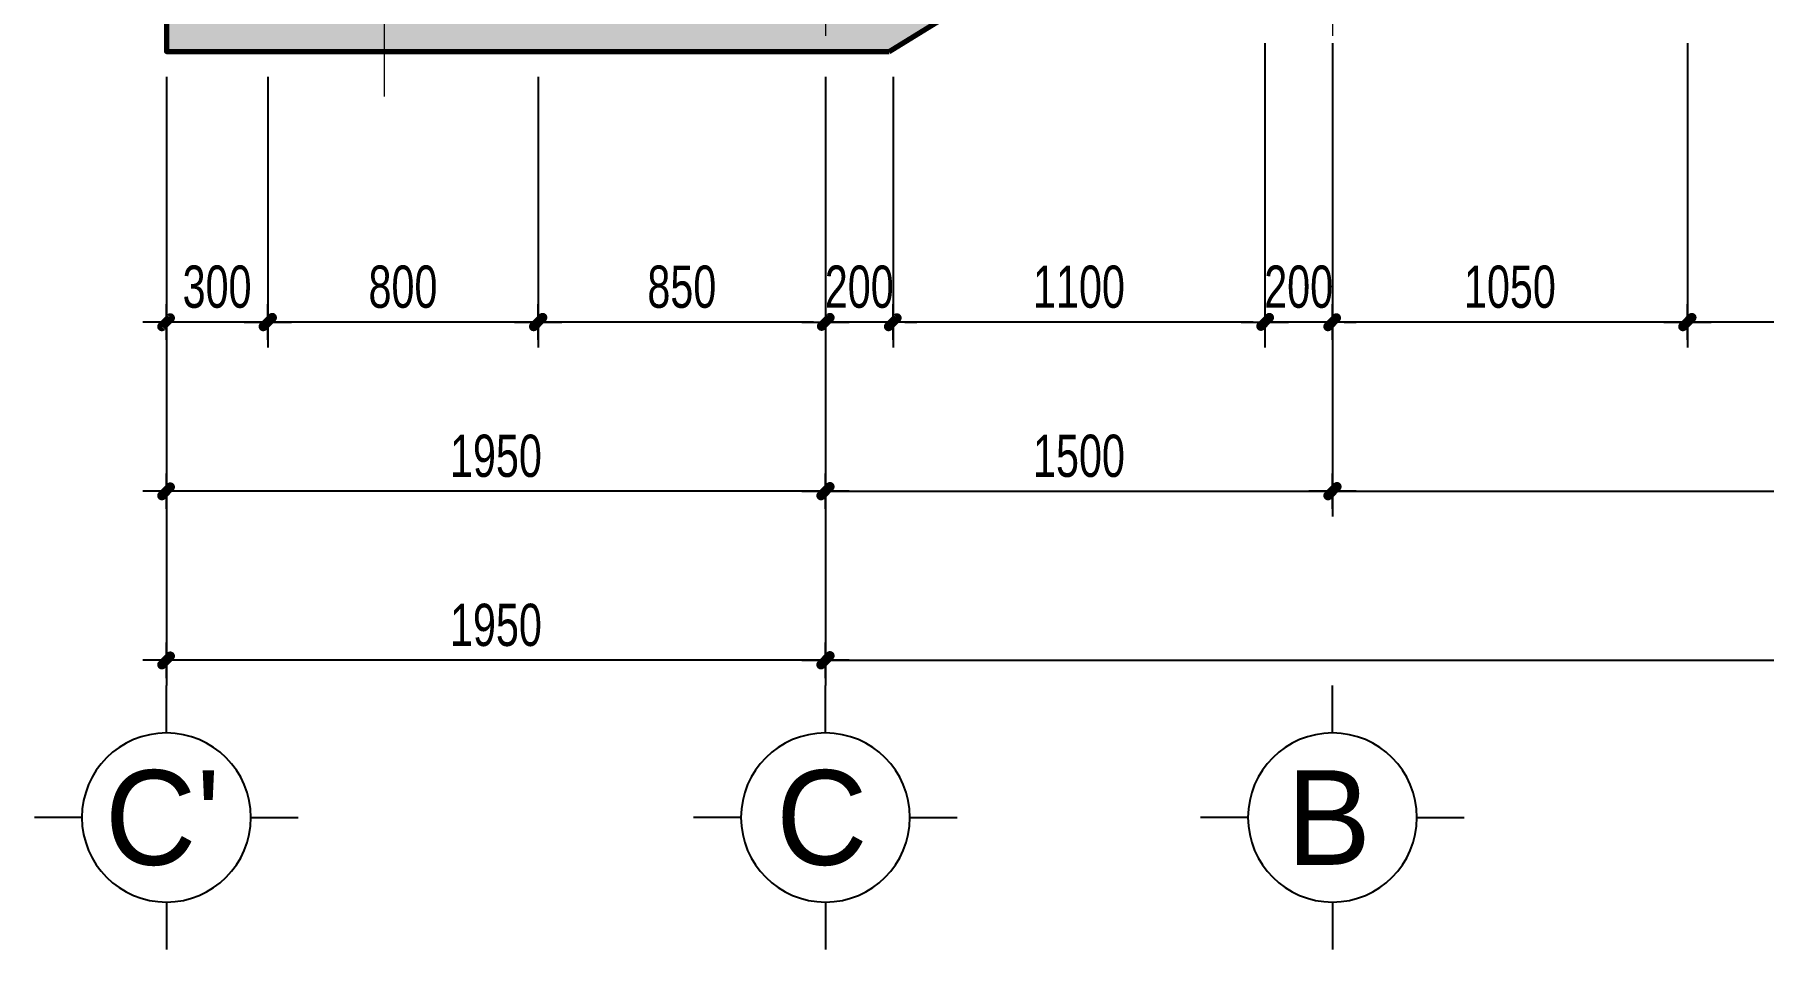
# Model space of a CAD drawing. Header units: inches. Extents: x 88947 to 296847, y 35049 to 161062.
# Drawn here: x 187430 to 192545, y 143903 to 146608 of the extents above; entities that cross this region are included whole.
import ezdxf
from ezdxf.enums import TextEntityAlignment as Align

# ---------------------------------------------------------------- set-up
doc = ezdxf.new("R2010")
doc.units = ezdxf.units.IN
doc.header["$MEASUREMENT"] = 0
doc.header["$PDMODE"] = 1
doc.linetypes.add('ACAD_ISO03W100', pattern=[30, 12, -18])
doc.linetypes.add('CENTER', pattern=[50.8, 31.75, -6.35, 6.35, -6.35])
for name, color, linetype, lineweight in [('A-Dims', 145, 'Continuous', 25), ('DIM', 7, 'Continuous', 25), ('GHICHU', 40, 'Continuous', 18), ('HACTH', 8, 'Continuous', 5), ('KHUNG 1', 6, 'Continuous', 70), ('TRUC', 252, 'ACAD_ISO03W100', 13)]:
    doc.layers.add(name, color=color, linetype=linetype, lineweight=lineweight)
doc.styles.add('FRANKO', font='VFRANKO.TTF')
doc.styles.add('VHELVEN', font='VHELVEN.TTF')
doc.styles.add('VNI-HELVE-CONDENSE', font='VNARIAL.TTF', dxfattribs={"width": 0.7})
doc.dimstyles.new('TAS-100', dxfattribs={"dimscale": 50, "dimtxt": 2.5, "dimasz": 0.7, "dimexe": 1.5, "dimexo": 1.5, "dimgap": 0.8, "dimtad": 1, "dimdec": 0, "dimzin": 3, "dimdsep": 46, "dimtxsty": 'VNI-HELVE-CONDENSE', "dimblk": 'TICK', "dimcen": 2.5, "dimclrt": 71, "dimazin": 2, "dimtfac": 0.75, "dimtdec": 0, "dimtix": 1, "dimtmove": 2, "dimatfit": 2, "dimldrblk": 'TICK123', "dimfxl": 1.5, "dimtolj": 1, "dimtzin": 0, "dimarcsym": 0})

# ---------------------------------------------------------------- blocks, each defined once
blk = doc.blocks.new('TICK')
at = {"layer": 'A-Dims', "color": 1}
for p, q in [((0, 1.5), (0, -1.5)), ((-2, 0), (2, 0))]:
    blk.add_line(p, q, dxfattribs=at)
at = {"layer": 'A-Dims', "color": 1, "const_width": 0.788}
blk.add_lwpolyline([(-0.33, -0.35), (0.38, 0.38)], dxfattribs=at)
at = {"layer": 'A-Dims', "color": 1, "const_width": 0.394}
for points in [[(0.24, 0.52, -0.414214), (0.52, 0.52, -1)], [(0.52, 0.52, -0.414214), (0.52, 0.24, -1)], [(-0.47, -0.21, 0.414214), (-0.47, -0.49, 1)], [(-0.47, -0.49, 0.414214), (-0.19, -0.49, 1)]]:
    blk.add_lwpolyline(points, format="xyb", dxfattribs=at)
blk = doc.blocks.new('*D1102')
at = {"layer": 'Defpoints', "color": 0}
for p in [(192320, 146657.5), (195570, 146657.5), (192320, 145757.5)]:
    blk.add_point(p, dxfattribs=at)
at = {"layer": 'DIM', "color": 0, "lineweight": -2}
for p, q in [((192320, 146582.5), (192320, 145682.5)), ((195570, 146582.5), (195570, 145682.5)), ((195535, 145757.5), (192355, 145757.5))]:
    blk.add_line(p, q, dxfattribs=at)
at = {"layer": 'DIM', "color": 0, "lineweight": -2, "xscale": 35, "yscale": 35, "zscale": 35, "rotation": 180}
blk.add_blockref('TICK', (192320, 145757.5), dxfattribs=at)
at = {"layer": 'DIM', "color": 0, "lineweight": -2, "xscale": 35, "yscale": 35, "zscale": 35}
blk.add_blockref('TICK', (195570, 145757.5), dxfattribs=at)
at = {"layer": 'DIM', "color": 71, "insert": (193945, 145861.4), "char_height": 125, "attachment_point": 5, "style": 'VNI-HELVE-CONDENSE'}
blk.add_mtext('\\A1;3250', dxfattribs=at)
blk = doc.blocks.new('TICK123')
at = {"layer": 'A-Dims', "color": 1}
blk.add_lwpolyline([(0.05, 0, 0, 0.84, 0), (-2.11, 0, 8.4, 8.4, 0)], format="xyseb", dxfattribs=at)
blk = doc.blocks.new('*D1103')
at = {"layer": 'Defpoints', "color": 0}
for p in [(191270, 146657.5), (192320, 146657.5), (191270, 145757.5)]:
    blk.add_point(p, dxfattribs=at)
at = {"layer": 'DIM', "color": 0, "lineweight": -2}
for p, q in [((191270, 146582.5), (191270, 145682.5)), ((192320, 146582.5), (192320, 145682.5)), ((192285, 145757.5), (191305, 145757.5))]:
    blk.add_line(p, q, dxfattribs=at)
at = {"layer": 'DIM', "color": 0, "lineweight": -2, "xscale": 35, "yscale": 35, "zscale": 35, "rotation": 180}
blk.add_blockref('TICK', (191270, 145757.5), dxfattribs=at)
at = {"layer": 'DIM', "color": 0, "lineweight": -2, "xscale": 35, "yscale": 35, "zscale": 35}
blk.add_blockref('TICK', (192320, 145757.5), dxfattribs=at)
at = {"layer": 'DIM', "color": 71, "insert": (191795, 145861.3), "char_height": 125, "attachment_point": 5, "style": 'VNI-HELVE-CONDENSE'}
blk.add_mtext('\\A1;1050', dxfattribs=at)
blk = doc.blocks.new('*D1104')
at = {"layer": 'Defpoints', "color": 0}
for p in [(191070, 146657.5), (191270, 146657.5), (191070, 145757.5)]:
    blk.add_point(p, dxfattribs=at)
at = {"layer": 'DIM', "color": 0, "lineweight": -2}
for p, q in [((191070, 146582.5), (191070, 145682.5)), ((191270, 146582.5), (191270, 145682.5)), ((191035, 145757.5), (191000, 145757.5)), ((191270, 145757.5), (191070, 145757.5)), ((191305, 145757.5), (191340, 145757.5))]:
    blk.add_line(p, q, dxfattribs=at)
at = {"layer": 'DIM', "color": 0, "lineweight": -2, "xscale": 35, "yscale": 35, "zscale": 35}
blk.add_blockref('TICK', (191070, 145757.5), dxfattribs=at)
at = {"layer": 'DIM', "color": 0, "lineweight": -2, "xscale": 35, "yscale": 35, "zscale": 35, "rotation": 180}
blk.add_blockref('TICK', (191270, 145757.5), dxfattribs=at)
at = {"layer": 'DIM', "color": 71, "insert": (191170, 145861.3), "char_height": 125, "attachment_point": 5, "style": 'VNI-HELVE-CONDENSE'}
blk.add_mtext('\\A1;200', dxfattribs=at)
blk = doc.blocks.new('*D1105')
at = {"layer": 'Defpoints', "color": 0}
for p in [(189970, 146557.5), (191070, 146557.5), (189970, 145757.5)]:
    blk.add_point(p, dxfattribs=at)
at = {"layer": 'DIM', "color": 0, "lineweight": -2}
for p, q in [((189970, 146482.5), (189970, 145682.5)), ((191070, 146482.5), (191070, 145682.5)), ((191035, 145757.5), (190005, 145757.5))]:
    blk.add_line(p, q, dxfattribs=at)
at = {"layer": 'DIM', "color": 0, "lineweight": -2, "xscale": 35, "yscale": 35, "zscale": 35, "rotation": 180}
blk.add_blockref('TICK', (189970, 145757.5), dxfattribs=at)
at = {"layer": 'DIM', "color": 0, "lineweight": -2, "xscale": 35, "yscale": 35, "zscale": 35}
blk.add_blockref('TICK', (191070, 145757.5), dxfattribs=at)
at = {"layer": 'DIM', "color": 71, "insert": (190520, 145861.3), "char_height": 125, "attachment_point": 5, "style": 'VNI-HELVE-CONDENSE'}
blk.add_mtext('\\A1;1100', dxfattribs=at)
blk = doc.blocks.new('*D1106')
at = {"layer": 'Defpoints', "color": 0}
for p in [(189770, 146557.5), (189970, 146557.5), (189770, 145757.5)]:
    blk.add_point(p, dxfattribs=at)
at = {"layer": 'DIM', "color": 0, "lineweight": -2}
for p, q in [((189770, 146482.5), (189770, 145682.5)), ((189970, 146482.5), (189970, 145682.5)), ((189735, 145757.5), (189700, 145757.5)), ((189970, 145757.5), (189770, 145757.5)), ((190005, 145757.5), (190040, 145757.5))]:
    blk.add_line(p, q, dxfattribs=at)
at = {"layer": 'DIM', "color": 0, "lineweight": -2, "xscale": 35, "yscale": 35, "zscale": 35}
blk.add_blockref('TICK', (189770, 145757.5), dxfattribs=at)
at = {"layer": 'DIM', "color": 0, "lineweight": -2, "xscale": 35, "yscale": 35, "zscale": 35, "rotation": 180}
blk.add_blockref('TICK', (189970, 145757.5), dxfattribs=at)
at = {"layer": 'DIM', "color": 71, "insert": (189870, 145861.3), "char_height": 125, "attachment_point": 5, "style": 'VNI-HELVE-CONDENSE'}
blk.add_mtext('\\A1;200', dxfattribs=at)
blk = doc.blocks.new('*D1107')
at = {"layer": 'Defpoints', "color": 0}
for p in [(188920, 146557.5), (189770, 146557.5), (188920, 145757.5)]:
    blk.add_point(p, dxfattribs=at)
at = {"layer": 'DIM', "color": 0, "lineweight": -2}
for p, q in [((188920, 146482.5), (188920, 145682.5)), ((189770, 146482.5), (189770, 145682.5)), ((189735, 145757.5), (188955, 145757.5))]:
    blk.add_line(p, q, dxfattribs=at)
at = {"layer": 'DIM', "color": 0, "lineweight": -2, "xscale": 35, "yscale": 35, "zscale": 35, "rotation": 180}
blk.add_blockref('TICK', (188920, 145757.5), dxfattribs=at)
at = {"layer": 'DIM', "color": 0, "lineweight": -2, "xscale": 35, "yscale": 35, "zscale": 35}
blk.add_blockref('TICK', (189770, 145757.5), dxfattribs=at)
at = {"layer": 'DIM', "color": 71, "insert": (189345, 145861.3), "char_height": 125, "attachment_point": 5, "style": 'VNI-HELVE-CONDENSE'}
blk.add_mtext('\\A1;850', dxfattribs=at)
blk = doc.blocks.new('*D1108')
at = {"layer": 'Defpoints', "color": 0}
for p in [(188120, 146557.5), (188920, 146557.5), (188120, 145757.5)]:
    blk.add_point(p, dxfattribs=at)
at = {"layer": 'DIM', "color": 0, "lineweight": -2}
for p, q in [((188120, 146482.5), (188120, 145682.5)), ((188920, 146482.5), (188920, 145682.5)), ((188885, 145757.5), (188155, 145757.5))]:
    blk.add_line(p, q, dxfattribs=at)
at = {"layer": 'DIM', "color": 0, "lineweight": -2, "xscale": 35, "yscale": 35, "zscale": 35, "rotation": 180}
blk.add_blockref('TICK', (188120, 145757.5), dxfattribs=at)
at = {"layer": 'DIM', "color": 0, "lineweight": -2, "xscale": 35, "yscale": 35, "zscale": 35}
blk.add_blockref('TICK', (188920, 145757.5), dxfattribs=at)
at = {"layer": 'DIM', "color": 71, "insert": (188520, 145861.3), "char_height": 125, "attachment_point": 5, "style": 'VNI-HELVE-CONDENSE'}
blk.add_mtext('\\A1;800', dxfattribs=at)
blk = doc.blocks.new('*D1109')
at = {"layer": 'Defpoints', "color": 0}
for p in [(187820, 146557.5), (188120, 146557.5), (187820, 145757.5)]:
    blk.add_point(p, dxfattribs=at)
at = {"layer": 'DIM', "color": 0, "lineweight": -2}
for p, q in [((187820, 146482.5), (187820, 145682.5)), ((188120, 146482.5), (188120, 145682.5)), ((188085, 145757.5), (187855, 145757.5))]:
    blk.add_line(p, q, dxfattribs=at)
at = {"layer": 'DIM', "color": 0, "lineweight": -2, "xscale": 35, "yscale": 35, "zscale": 35, "rotation": 180}
blk.add_blockref('TICK', (187820, 145757.5), dxfattribs=at)
at = {"layer": 'DIM', "color": 0, "lineweight": -2, "xscale": 35, "yscale": 35, "zscale": 35}
blk.add_blockref('TICK', (188120, 145757.5), dxfattribs=at)
at = {"layer": 'DIM', "color": 71, "insert": (187970, 145861.4), "char_height": 125, "attachment_point": 5, "style": 'VNI-HELVE-CONDENSE'}
blk.add_mtext('\\A1;300', dxfattribs=at)
blk = doc.blocks.new('*D1110')
at = {"layer": 'Defpoints', "color": 0}
for p in [(187820, 146557.5), (189770, 146557.5), (187820, 145257.5)]:
    blk.add_point(p, dxfattribs=at)
at = {"layer": 'DIM', "color": 0, "lineweight": -2}
for p, q in [((187820, 146482.5), (187820, 145182.5)), ((189770, 146482.5), (189770, 145182.5)), ((189735, 145257.5), (187855, 145257.5))]:
    blk.add_line(p, q, dxfattribs=at)
at = {"layer": 'DIM', "color": 0, "lineweight": -2, "xscale": 35, "yscale": 35, "zscale": 35, "rotation": 180}
blk.add_blockref('TICK', (187820, 145257.5), dxfattribs=at)
at = {"layer": 'DIM', "color": 0, "lineweight": -2, "xscale": 35, "yscale": 35, "zscale": 35}
blk.add_blockref('TICK', (189770, 145257.5), dxfattribs=at)
at = {"layer": 'DIM', "color": 71, "insert": (188795, 145361.3), "char_height": 125, "attachment_point": 5, "style": 'VNI-HELVE-CONDENSE'}
blk.add_mtext('\\A1;1950', dxfattribs=at)
blk = doc.blocks.new('*D1111')
at = {"layer": 'Defpoints', "color": 0}
for p in [(189770, 146557.5), (191270, 146557.5), (191270, 145257.5)]:
    blk.add_point(p, dxfattribs=at)
at = {"layer": 'DIM', "color": 0, "lineweight": -2}
for p, q in [((189770, 146482.5), (189770, 145182.5)), ((191270, 146482.5), (191270, 145182.5)), ((189805, 145257.5), (191235, 145257.5))]:
    blk.add_line(p, q, dxfattribs=at)
at = {"layer": 'DIM', "color": 0, "lineweight": -2, "xscale": 35, "yscale": 35, "zscale": 35, "rotation": 180}
blk.add_blockref('TICK', (189770, 145257.5), dxfattribs=at)
at = {"layer": 'DIM', "color": 0, "lineweight": -2, "xscale": 35, "yscale": 35, "zscale": 35}
blk.add_blockref('TICK', (191270, 145257.5), dxfattribs=at)
at = {"layer": 'DIM', "color": 71, "insert": (190520, 145361.3), "char_height": 125, "attachment_point": 5, "style": 'VNI-HELVE-CONDENSE'}
blk.add_mtext('\\A1;1500', dxfattribs=at)
blk = doc.blocks.new('*D1112')
at = {"layer": 'Defpoints', "color": 0}
for p in [(191270, 146657.5), (196270, 146657.5), (196270, 145257.5)]:
    blk.add_point(p, dxfattribs=at)
at = {"layer": 'DIM', "color": 0, "lineweight": -2}
for p, q in [((191270, 146582.5), (191270, 145182.5)), ((196270, 146582.5), (196270, 145182.5)), ((191305, 145257.5), (196235, 145257.5))]:
    blk.add_line(p, q, dxfattribs=at)
at = {"layer": 'DIM', "color": 0, "lineweight": -2, "xscale": 35, "yscale": 35, "zscale": 35, "rotation": 180}
blk.add_blockref('TICK', (191270, 145257.5), dxfattribs=at)
at = {"layer": 'DIM', "color": 0, "lineweight": -2, "xscale": 35, "yscale": 35, "zscale": 35}
blk.add_blockref('TICK', (196270, 145257.5), dxfattribs=at)
at = {"layer": 'DIM', "color": 71, "insert": (193770, 145361.3), "char_height": 125, "attachment_point": 5, "style": 'VNI-HELVE-CONDENSE'}
blk.add_mtext('\\A1;5000', dxfattribs=at)
blk = doc.blocks.new('*D1114')
at = {"layer": 'Defpoints', "color": 0}
for p in [(189770, 146557.5), (196270, 146557.5), (196270, 144757.5)]:
    blk.add_point(p, dxfattribs=at)
at = {"layer": 'DIM', "color": 0, "lineweight": -2}
for p, q in [((189770, 146482.5), (189770, 144682.5)), ((196270, 146482.5), (196270, 144682.5)), ((189805, 144757.5), (196235, 144757.5))]:
    blk.add_line(p, q, dxfattribs=at)
at = {"layer": 'DIM', "color": 0, "lineweight": -2, "xscale": 35, "yscale": 35, "zscale": 35, "rotation": 180}
blk.add_blockref('TICK', (189770, 144757.5), dxfattribs=at)
at = {"layer": 'DIM', "color": 0, "lineweight": -2, "xscale": 35, "yscale": 35, "zscale": 35}
blk.add_blockref('TICK', (196270, 144757.5), dxfattribs=at)
at = {"layer": 'DIM', "color": 71, "insert": (193020, 144861.3), "char_height": 125, "attachment_point": 5, "style": 'VNI-HELVE-CONDENSE'}
blk.add_mtext('\\A1;6500', dxfattribs=at)
blk = doc.blocks.new('TRUCCOT')
for p, q in [((0, -140), (0, 0)), ((-250, -390), (-390, -390)), ((250, -390), (390, -390)), ((0, -640), (0, -780))]:
    blk.add_line(p, q)
blk.add_circle((0, -390), 250)
at = {"layer": 'GHICHU', "style": 'VHELVEN'}
blk.add_attdef('TRUC', text='', height=280, dxfattribs=at).set_placement((0, -390), align=Align.MIDDLE_CENTER)
blk = doc.blocks.new('*D2430')
at = {"layer": 'Defpoints', "color": 0}
for p in [(187820, 146057.5), (189770, 146057.5), (187820, 144757.5)]:
    blk.add_point(p, dxfattribs=at)
at = {"layer": 'DIM', "color": 0, "lineweight": -2}
for p, q in [((187820, 145982.5), (187820, 144682.5)), ((189770, 145982.5), (189770, 144682.5)), ((189735, 144757.5), (187855, 144757.5))]:
    blk.add_line(p, q, dxfattribs=at)
at = {"layer": 'DIM', "color": 0, "lineweight": -2, "xscale": 35, "yscale": 35, "zscale": 35, "rotation": 180}
blk.add_blockref('TICK', (187820, 144757.5), dxfattribs=at)
at = {"layer": 'DIM', "color": 0, "lineweight": -2, "xscale": 35, "yscale": 35, "zscale": 35}
blk.add_blockref('TICK', (189770, 144757.5), dxfattribs=at)
at = {"layer": 'DIM', "color": 71, "insert": (188795, 144861.3), "char_height": 125, "attachment_point": 5, "style": 'VNI-HELVE-CONDENSE'}
blk.add_mtext('\\A1;1950', dxfattribs=at)
blk = doc.blocks.new('*D4022')
at = {"layer": 'Defpoints', "color": 0}
for p in [(192320, 146657.5), (195570, 146657.5), (192320, 145757.5)]:
    blk.add_point(p, dxfattribs=at)
at = {"layer": 'DIM', "color": 0, "lineweight": -2}
for p, q in [((192320, 146582.5), (192320, 145682.5)), ((195570, 146582.5), (195570, 145682.5)), ((195535, 145757.5), (192355, 145757.5))]:
    blk.add_line(p, q, dxfattribs=at)
at = {"layer": 'DIM', "color": 0, "lineweight": -2, "xscale": 35, "yscale": 35, "zscale": 35, "rotation": 180}
blk.add_blockref('TICK', (192320, 145757.5), dxfattribs=at)
at = {"layer": 'DIM', "color": 0, "lineweight": -2, "xscale": 35, "yscale": 35, "zscale": 35}
blk.add_blockref('TICK', (195570, 145757.5), dxfattribs=at)
at = {"layer": 'DIM', "color": 71, "insert": (193945, 145861.4), "char_height": 125, "attachment_point": 5, "style": 'VNI-HELVE-CONDENSE'}
blk.add_mtext('\\A1;3250', dxfattribs=at)
blk = doc.blocks.new('*D4023')
at = {"layer": 'Defpoints', "color": 0}
for p in [(191270, 146657.5), (192320, 146657.5), (191270, 145757.5)]:
    blk.add_point(p, dxfattribs=at)
at = {"layer": 'DIM', "color": 0, "lineweight": -2}
for p, q in [((191270, 146582.5), (191270, 145682.5)), ((192320, 146582.5), (192320, 145682.5)), ((192285, 145757.5), (191305, 145757.5))]:
    blk.add_line(p, q, dxfattribs=at)
at = {"layer": 'DIM', "color": 0, "lineweight": -2, "xscale": 35, "yscale": 35, "zscale": 35, "rotation": 180}
blk.add_blockref('TICK', (191270, 145757.5), dxfattribs=at)
at = {"layer": 'DIM', "color": 0, "lineweight": -2, "xscale": 35, "yscale": 35, "zscale": 35}
blk.add_blockref('TICK', (192320, 145757.5), dxfattribs=at)
at = {"layer": 'DIM', "color": 71, "insert": (191795, 145861.3), "char_height": 125, "attachment_point": 5, "style": 'VNI-HELVE-CONDENSE'}
blk.add_mtext('\\A1;1050', dxfattribs=at)
blk = doc.blocks.new('*D4024')
at = {"layer": 'Defpoints', "color": 0}
for p in [(191070, 146657.5), (191270, 146657.5), (191070, 145757.5)]:
    blk.add_point(p, dxfattribs=at)
at = {"layer": 'DIM', "color": 0, "lineweight": -2}
for p, q in [((191070, 146582.5), (191070, 145682.5)), ((191270, 146582.5), (191270, 145682.5)), ((191035, 145757.5), (191000, 145757.5)), ((191270, 145757.5), (191070, 145757.5)), ((191305, 145757.5), (191340, 145757.5))]:
    blk.add_line(p, q, dxfattribs=at)
at = {"layer": 'DIM', "color": 0, "lineweight": -2, "xscale": 35, "yscale": 35, "zscale": 35}
blk.add_blockref('TICK', (191070, 145757.5), dxfattribs=at)
at = {"layer": 'DIM', "color": 0, "lineweight": -2, "xscale": 35, "yscale": 35, "zscale": 35, "rotation": 180}
blk.add_blockref('TICK', (191270, 145757.5), dxfattribs=at)
at = {"layer": 'DIM', "color": 71, "insert": (191170, 145861.3), "char_height": 125, "attachment_point": 5, "style": 'VNI-HELVE-CONDENSE'}
blk.add_mtext('\\A1;200', dxfattribs=at)
blk = doc.blocks.new('*D4025')
at = {"layer": 'Defpoints', "color": 0}
for p in [(189970, 146557.5), (191070, 146557.5), (189970, 145757.5)]:
    blk.add_point(p, dxfattribs=at)
at = {"layer": 'DIM', "color": 0, "lineweight": -2}
for p, q in [((189970, 146482.5), (189970, 145682.5)), ((191070, 146482.5), (191070, 145682.5)), ((191035, 145757.5), (190005, 145757.5))]:
    blk.add_line(p, q, dxfattribs=at)
at = {"layer": 'DIM', "color": 0, "lineweight": -2, "xscale": 35, "yscale": 35, "zscale": 35, "rotation": 180}
blk.add_blockref('TICK', (189970, 145757.5), dxfattribs=at)
at = {"layer": 'DIM', "color": 0, "lineweight": -2, "xscale": 35, "yscale": 35, "zscale": 35}
blk.add_blockref('TICK', (191070, 145757.5), dxfattribs=at)
at = {"layer": 'DIM', "color": 71, "insert": (190520, 145861.3), "char_height": 125, "attachment_point": 5, "style": 'VNI-HELVE-CONDENSE'}
blk.add_mtext('\\A1;1100', dxfattribs=at)
blk = doc.blocks.new('*D4026')
at = {"layer": 'Defpoints', "color": 0}
for p in [(189770, 146557.5), (189970, 146557.5), (189770, 145757.5)]:
    blk.add_point(p, dxfattribs=at)
at = {"layer": 'DIM', "color": 0, "lineweight": -2}
for p, q in [((189770, 146482.5), (189770, 145682.5)), ((189970, 146482.5), (189970, 145682.5)), ((189735, 145757.5), (189700, 145757.5)), ((189970, 145757.5), (189770, 145757.5)), ((190005, 145757.5), (190040, 145757.5))]:
    blk.add_line(p, q, dxfattribs=at)
at = {"layer": 'DIM', "color": 0, "lineweight": -2, "xscale": 35, "yscale": 35, "zscale": 35}
blk.add_blockref('TICK', (189770, 145757.5), dxfattribs=at)
at = {"layer": 'DIM', "color": 0, "lineweight": -2, "xscale": 35, "yscale": 35, "zscale": 35, "rotation": 180}
blk.add_blockref('TICK', (189970, 145757.5), dxfattribs=at)
at = {"layer": 'DIM', "color": 71, "insert": (189870, 145861.3), "char_height": 125, "attachment_point": 5, "style": 'VNI-HELVE-CONDENSE'}
blk.add_mtext('\\A1;200', dxfattribs=at)
blk = doc.blocks.new('*D4027')
at = {"layer": 'Defpoints', "color": 0}
for p in [(188920, 146557.5), (189770, 146557.5), (188920, 145757.5)]:
    blk.add_point(p, dxfattribs=at)
at = {"layer": 'DIM', "color": 0, "lineweight": -2}
for p, q in [((188920, 146482.5), (188920, 145682.5)), ((189770, 146482.5), (189770, 145682.5)), ((189735, 145757.5), (188955, 145757.5))]:
    blk.add_line(p, q, dxfattribs=at)
at = {"layer": 'DIM', "color": 0, "lineweight": -2, "xscale": 35, "yscale": 35, "zscale": 35, "rotation": 180}
blk.add_blockref('TICK', (188920, 145757.5), dxfattribs=at)
at = {"layer": 'DIM', "color": 0, "lineweight": -2, "xscale": 35, "yscale": 35, "zscale": 35}
blk.add_blockref('TICK', (189770, 145757.5), dxfattribs=at)
at = {"layer": 'DIM', "color": 71, "insert": (189345, 145861.3), "char_height": 125, "attachment_point": 5, "style": 'VNI-HELVE-CONDENSE'}
blk.add_mtext('\\A1;850', dxfattribs=at)
blk = doc.blocks.new('*D4028')
at = {"layer": 'Defpoints', "color": 0}
for p in [(188120, 146557.5), (188920, 146557.5), (188120, 145757.5)]:
    blk.add_point(p, dxfattribs=at)
at = {"layer": 'DIM', "color": 0, "lineweight": -2}
for p, q in [((188120, 146482.5), (188120, 145682.5)), ((188920, 146482.5), (188920, 145682.5)), ((188885, 145757.5), (188155, 145757.5))]:
    blk.add_line(p, q, dxfattribs=at)
at = {"layer": 'DIM', "color": 0, "lineweight": -2, "xscale": 35, "yscale": 35, "zscale": 35, "rotation": 180}
blk.add_blockref('TICK', (188120, 145757.5), dxfattribs=at)
at = {"layer": 'DIM', "color": 0, "lineweight": -2, "xscale": 35, "yscale": 35, "zscale": 35}
blk.add_blockref('TICK', (188920, 145757.5), dxfattribs=at)
at = {"layer": 'DIM', "color": 71, "insert": (188520, 145861.3), "char_height": 125, "attachment_point": 5, "style": 'VNI-HELVE-CONDENSE'}
blk.add_mtext('\\A1;800', dxfattribs=at)
blk = doc.blocks.new('*D4029')
at = {"layer": 'Defpoints', "color": 0}
for p in [(187820, 146557.5), (188120, 146557.5), (187820, 145757.5)]:
    blk.add_point(p, dxfattribs=at)
at = {"layer": 'DIM', "color": 0, "lineweight": -2}
for p, q in [((187820, 146482.5), (187820, 145682.5)), ((188120, 146482.5), (188120, 145682.5)), ((188085, 145757.5), (187855, 145757.5))]:
    blk.add_line(p, q, dxfattribs=at)
at = {"layer": 'DIM', "color": 0, "lineweight": -2, "xscale": 35, "yscale": 35, "zscale": 35, "rotation": 180}
blk.add_blockref('TICK', (187820, 145757.5), dxfattribs=at)
at = {"layer": 'DIM', "color": 0, "lineweight": -2, "xscale": 35, "yscale": 35, "zscale": 35}
blk.add_blockref('TICK', (188120, 145757.5), dxfattribs=at)
at = {"layer": 'DIM', "color": 71, "insert": (187970, 145861.4), "char_height": 125, "attachment_point": 5, "style": 'VNI-HELVE-CONDENSE'}
blk.add_mtext('\\A1;300', dxfattribs=at)
blk = doc.blocks.new('*D4030')
at = {"layer": 'Defpoints', "color": 0}
for p in [(187820, 146557.5), (189770, 146557.5), (187820, 145257.5)]:
    blk.add_point(p, dxfattribs=at)
at = {"layer": 'DIM', "color": 0, "lineweight": -2}
for p, q in [((187820, 146482.5), (187820, 145182.5)), ((189770, 146482.5), (189770, 145182.5)), ((189735, 145257.5), (187855, 145257.5))]:
    blk.add_line(p, q, dxfattribs=at)
at = {"layer": 'DIM', "color": 0, "lineweight": -2, "xscale": 35, "yscale": 35, "zscale": 35, "rotation": 180}
blk.add_blockref('TICK', (187820, 145257.5), dxfattribs=at)
at = {"layer": 'DIM', "color": 0, "lineweight": -2, "xscale": 35, "yscale": 35, "zscale": 35}
blk.add_blockref('TICK', (189770, 145257.5), dxfattribs=at)
at = {"layer": 'DIM', "color": 71, "insert": (188795, 145361.3), "char_height": 125, "attachment_point": 5, "style": 'VNI-HELVE-CONDENSE'}
blk.add_mtext('\\A1;1950', dxfattribs=at)
blk = doc.blocks.new('*D4031')
at = {"layer": 'Defpoints', "color": 0}
for p in [(189770, 146557.5), (191270, 146557.5), (191270, 145257.5)]:
    blk.add_point(p, dxfattribs=at)
at = {"layer": 'DIM', "color": 0, "lineweight": -2}
for p, q in [((189770, 146482.5), (189770, 145182.5)), ((191270, 146482.5), (191270, 145182.5)), ((189805, 145257.5), (191235, 145257.5))]:
    blk.add_line(p, q, dxfattribs=at)
at = {"layer": 'DIM', "color": 0, "lineweight": -2, "xscale": 35, "yscale": 35, "zscale": 35, "rotation": 180}
blk.add_blockref('TICK', (189770, 145257.5), dxfattribs=at)
at = {"layer": 'DIM', "color": 0, "lineweight": -2, "xscale": 35, "yscale": 35, "zscale": 35}
blk.add_blockref('TICK', (191270, 145257.5), dxfattribs=at)
at = {"layer": 'DIM', "color": 71, "insert": (190520, 145361.3), "char_height": 125, "attachment_point": 5, "style": 'VNI-HELVE-CONDENSE'}
blk.add_mtext('\\A1;1500', dxfattribs=at)
blk = doc.blocks.new('*D4032')
at = {"layer": 'Defpoints', "color": 0}
for p in [(191270, 146657.5), (196270, 146657.5), (196270, 145257.5)]:
    blk.add_point(p, dxfattribs=at)
at = {"layer": 'DIM', "color": 0, "lineweight": -2}
for p, q in [((191270, 146582.5), (191270, 145182.5)), ((196270, 146582.5), (196270, 145182.5)), ((191305, 145257.5), (196235, 145257.5))]:
    blk.add_line(p, q, dxfattribs=at)
at = {"layer": 'DIM', "color": 0, "lineweight": -2, "xscale": 35, "yscale": 35, "zscale": 35, "rotation": 180}
blk.add_blockref('TICK', (191270, 145257.5), dxfattribs=at)
at = {"layer": 'DIM', "color": 0, "lineweight": -2, "xscale": 35, "yscale": 35, "zscale": 35}
blk.add_blockref('TICK', (196270, 145257.5), dxfattribs=at)
at = {"layer": 'DIM', "color": 71, "insert": (193770, 145361.3), "char_height": 125, "attachment_point": 5, "style": 'VNI-HELVE-CONDENSE'}
blk.add_mtext('\\A1;5000', dxfattribs=at)
blk = doc.blocks.new('*D4034')
at = {"layer": 'Defpoints', "color": 0}
for p in [(189770, 146557.5), (196270, 146557.5), (196270, 144757.5)]:
    blk.add_point(p, dxfattribs=at)
at = {"layer": 'DIM', "color": 0, "lineweight": -2}
for p, q in [((189770, 146482.5), (189770, 144682.5)), ((196270, 146482.5), (196270, 144682.5)), ((189805, 144757.5), (196235, 144757.5))]:
    blk.add_line(p, q, dxfattribs=at)
at = {"layer": 'DIM', "color": 0, "lineweight": -2, "xscale": 35, "yscale": 35, "zscale": 35, "rotation": 180}
blk.add_blockref('TICK', (189770, 144757.5), dxfattribs=at)
at = {"layer": 'DIM', "color": 0, "lineweight": -2, "xscale": 35, "yscale": 35, "zscale": 35}
blk.add_blockref('TICK', (196270, 144757.5), dxfattribs=at)
at = {"layer": 'DIM', "color": 71, "insert": (193020, 144861.3), "char_height": 125, "attachment_point": 5, "style": 'VNI-HELVE-CONDENSE'}
blk.add_mtext('\\A1;6500', dxfattribs=at)
blk = doc.blocks.new('*D3929')
at = {"layer": 'Defpoints', "color": 0}
for p in [(187820, 146057.5), (189770, 146057.5), (187820, 144757.5)]:
    blk.add_point(p, dxfattribs=at)
at = {"layer": 'DIM', "color": 0, "lineweight": -2}
for p, q in [((187820, 145982.5), (187820, 144682.5)), ((189770, 145982.5), (189770, 144682.5)), ((189735, 144757.5), (187855, 144757.5))]:
    blk.add_line(p, q, dxfattribs=at)
at = {"layer": 'DIM', "color": 0, "lineweight": -2, "xscale": 35, "yscale": 35, "zscale": 35, "rotation": 180}
blk.add_blockref('TICK', (187820, 144757.5), dxfattribs=at)
at = {"layer": 'DIM', "color": 0, "lineweight": -2, "xscale": 35, "yscale": 35, "zscale": 35}
blk.add_blockref('TICK', (189770, 144757.5), dxfattribs=at)
at = {"layer": 'DIM', "color": 71, "insert": (188795, 144861.3), "char_height": 125, "attachment_point": 5, "style": 'VNI-HELVE-CONDENSE'}
blk.add_mtext('\\A1;1950', dxfattribs=at)

msp = doc.modelspace()

# ---------------------------------------------------------------- hatches: boundary and pattern name
at = {"layer": 'KHUNG 1'}
msp.add_hatch(color=256, dxfattribs=at).paths.add_polyline_path([(189958.4, 146557.5), (191675.9, 147615.5), (192420, 147615.5), (192420, 147715.5), (191430, 147715.5), (191430, 147581.5), (189930, 146657.5), (187820, 146657.5), (187820, 146557.5)])

# ---------------------------------------------------------------- linework, layer by layer
at = {"layer": 'HACTH', "color": 252}
msp.add_lwpolyline([(188464.3, 147327.3), (188464.3, 146424.5)], dxfattribs=at)
at = {"layer": 'KHUNG 1'}
msp.add_lwpolyline([(189958.4, 146557.5), (191675.9, 147615.5), (192420, 147615.5), (192420, 147715.5), (191430, 147715.5), (191430, 147581.5), (189930, 146657.5), (187820, 146657.5), (187820, 146557.5), (189958.4, 146557.5)], dxfattribs=at)
at = {"layer": 'TRUC', "linetype": 'CENTER', "ltscale": 20}
for points in [[(189770, 157399.1), (189770, 145872.1)], [(191270, 157399.1), (191270, 145872.1)]]:
    msp.add_lwpolyline(points, dxfattribs=at)

# ---------------------------------------------------------------- block references
at = {"layer": 'DIM'}
ref = msp.add_blockref('TRUCCOT', (187820, 144682.5), dxfattribs=dict(at, xscale=-1))
ref.add_attrib('TRUC', "C'", dxfattribs={"layer": 'GHICHU', "height": 280, "style": 'FRANKO'}).set_placement((187809, 144292.5), align=Align.MIDDLE_CENTER)
ref = msp.add_blockref('TRUCCOT', (187820, 144682.5), dxfattribs=dict(at, xscale=-1))
ref.add_attrib('TRUC', "C'", dxfattribs={"layer": 'GHICHU', "height": 280, "style": 'FRANKO'}).set_placement((187809, 144292.5), align=Align.MIDDLE_CENTER)
ref = msp.add_blockref('TRUCCOT', (189770, 144682.5), dxfattribs=dict(at, xscale=-1))
ref.add_attrib('TRUC', 'C', dxfattribs={"layer": 'GHICHU', "height": 280, "style": 'FRANKO'}).set_placement((189759, 144292.5), align=Align.MIDDLE_CENTER)
ref = msp.add_blockref('TRUCCOT', (189770, 144682.5), dxfattribs=dict(at, xscale=-1))
ref.add_attrib('TRUC', 'C', dxfattribs={"layer": 'GHICHU', "height": 280, "style": 'FRANKO'}).set_placement((189759, 144292.5), align=Align.MIDDLE_CENTER)
ref = msp.add_blockref('TRUCCOT', (191270, 144682.5), dxfattribs=dict(at, xscale=-1))
ref.add_attrib('TRUC', 'B', dxfattribs={"layer": 'GHICHU', "height": 280, "style": 'FRANKO'}).set_placement((191259, 144292.5), align=Align.MIDDLE_CENTER)
ref = msp.add_blockref('TRUCCOT', (191270, 144682.5), dxfattribs=dict(at, xscale=-1))
ref.add_attrib('TRUC', 'B', dxfattribs={"layer": 'GHICHU', "height": 280, "style": 'FRANKO'}).set_placement((191259, 144292.5), align=Align.MIDDLE_CENTER)

# ---------------------------------------------------------------- dimensions: what is measured, and where the dimension line sits
for base, p1, p2, picture, middle in [((191070, 145757.5), (191270, 146657.5), (191070, 146657.5), '*D1104', (191170, 145861.3)), ((191070, 145757.5), (191270, 146657.5), (191070, 146657.5), '*D4024', (191170, 145861.3)), ((191270, 145757.5), (192320, 146657.5), (191270, 146657.5), '*D1103', (191795, 145861.3)), ((196270, 145257.5), (191270, 146657.5), (196270, 146657.5), '*D1112', (193770, 145361.3)), ((191270, 145757.5), (192320, 146657.5), (191270, 146657.5), '*D4023', (191795, 145861.3)), ((196270, 145257.5), (191270, 146657.5), (196270, 146657.5), '*D4032', (193770, 145361.3)), ((192320, 145757.5), (195570, 146657.5), (192320, 146657.5), '*D1102', (193945, 145861.4)), ((192320, 145757.5), (195570, 146657.5), (192320, 146657.5), '*D4022', (193945, 145861.4)), ((187820, 145757.5), (188120, 146557.5), (187820, 146557.5), '*D1109', (187970, 145861.4)), ((187820, 145257.5), (189770, 146557.5), (187820, 146557.5), '*D1110', (188795, 145361.3)), ((187820, 145757.5), (188120, 146557.5), (187820, 146557.5), '*D4029', (187970, 145861.4)), ((187820, 145257.5), (189770, 146557.5), (187820, 146557.5), '*D4030', (188795, 145361.3)), ((188120, 145757.5), (188920, 146557.5), (188120, 146557.5), '*D1108', (188520, 145861.3)), ((188120, 145757.5), (188920, 146557.5), (188120, 146557.5), '*D4028', (188520, 145861.3)), ((188920, 145757.5), (189770, 146557.5), (188920, 146557.5), '*D1107', (189345, 145861.3)), ((188920, 145757.5), (189770, 146557.5), (188920, 146557.5), '*D4027', (189345, 145861.3)), ((189770, 145757.5), (189970, 146557.5), (189770, 146557.5), '*D1106', (189870, 145861.3)), ((191270, 145257.5), (189770, 146557.5), (191270, 146557.5), '*D1111', (190520, 145361.3)), ((196270, 144757.5), (189770, 146557.5), (196270, 146557.5), '*D1114', (193020, 144861.3)), ((189770, 145757.5), (189970, 146557.5), (189770, 146557.5), '*D4026', (189870, 145861.3)), ((191270, 145257.5), (189770, 146557.5), (191270, 146557.5), '*D4031', (190520, 145361.3)), ((196270, 144757.5), (189770, 146557.5), (196270, 146557.5), '*D4034', (193020, 144861.3)), ((189970, 145757.5), (191070, 146557.5), (189970, 146557.5), '*D1105', (190520, 145861.3)), ((189970, 145757.5), (191070, 146557.5), (189970, 146557.5), '*D4025', (190520, 145861.3)), ((187820, 144757.5), (189770, 146057.5), (187820, 146057.5), '*D2430', (188795, 144861.3)), ((187820, 144757.5), (189770, 146057.5), (187820, 146057.5), '*D3929', (188795, 144861.3))]:
    dim = msp.add_linear_dim(base=base, p1=p1, p2=p2, angle=180, dimstyle='TAS-100', dxfattribs=at)
    dim.commit()
    dim.dimension.update_dxf_attribs({"geometry": picture, "text_midpoint": middle})

doc.saveas('drawing.dxf')
